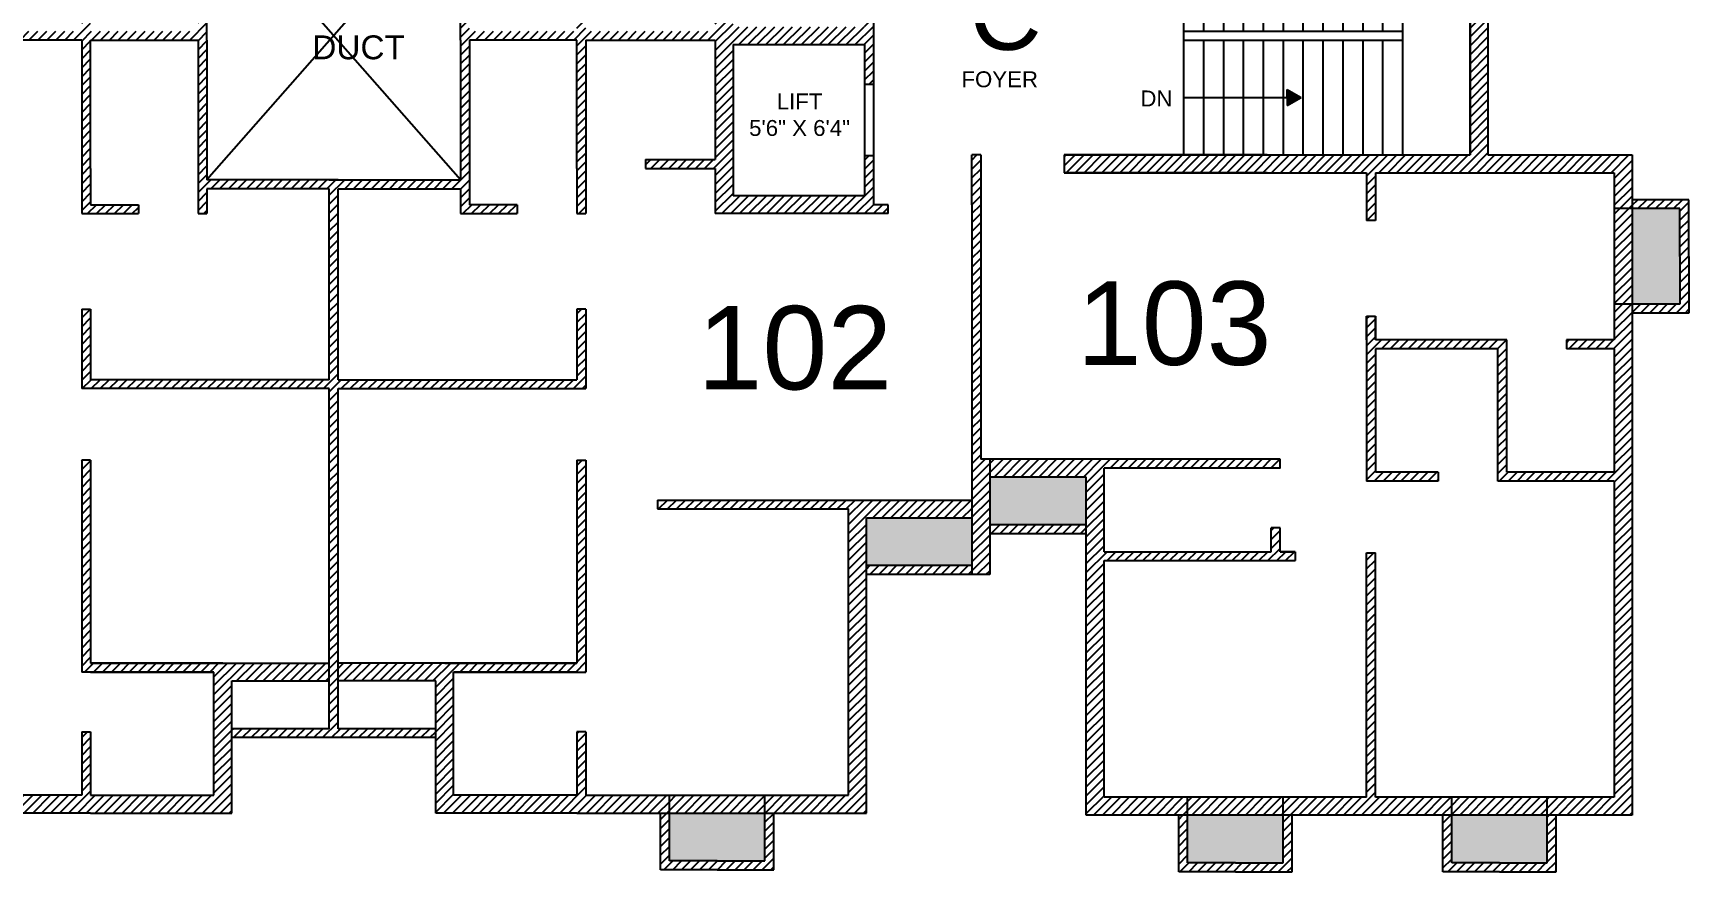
# Model space of a CAD drawing. Header units: inches. Extents: x -13968999 to -13960898, y 3615467 to 3617661.
# Drawn here: x -13966882 to -13966049, y 3616143 to 3616565 of the extents above; entities that cross this region are included whole.
import ezdxf

# ---------------------------------------------------------------- set-up
doc = ezdxf.new("R2010")
doc.units = ezdxf.units.IN
for name, color, linetype in [('STAIRS', 10, 'Continuous'), ('TEXT', 10, 'Continuous'), ('WALL', 141, 'Continuous')]:
    doc.layers.add(name, color=color, linetype=linetype)
doc.styles.get("Standard").update_dxf_attribs({"font": 'arial.ttf'})
pattern_1 = [(45, (-5778.6434, 0), (-2.2450640303, 2.2450640303), [])]

# ---------------------------------------------------------------- blocks, each defined once
blk = doc.blocks.new('stairs')
h = blk.add_hatch(color=3)
h.dxf.hatch_style = 1
h.paths.add_polyline_path([(-13963276.97, 3616069.1), (-13963280.97, 3616069.1), (-13963276.97, 3616062.1), (-13963272.97, 3616069.1)])
h = blk.add_hatch(color=3)
h.dxf.hatch_style = 1
h.paths.add_polyline_path([(-13963214.72, 3616069.1), (-13963218.72, 3616069.1), (-13963214.72, 3616062.1), (-13963210.72, 3616069.1)])
for p, q in [((-13963305.85, 3616121.19), (-13963185.85, 3616121.19)), ((-13963305.85, 3615977.19), (-13963305.85, 3616121.19)), ((-13963248.1, 3616121.19), (-13963248.1, 3616011.19)), ((-13963243.6, 3616121.19), (-13963243.6, 3616011.19)), ((-13963185.85, 3616121.19), (-13963185.85, 3615977.19)), ((-13963305.85, 3616111.19), (-13963248.1, 3616111.19)), ((-13963243.6, 3616111.19), (-13963185.85, 3616111.19)), ((-13963305.85, 3616101.19), (-13963248.1, 3616101.19)), ((-13963243.6, 3616101.19), (-13963185.85, 3616101.19)), ((-13963305.85, 3616091.19), (-13963248.1, 3616091.19)), ((-13963243.6, 3616091.19), (-13963185.85, 3616091.19)), ((-13963305.85, 3616081.19), (-13963248.1, 3616081.19)), ((-13963243.6, 3616081.19), (-13963185.85, 3616081.19)), ((-13963305.85, 3616071.19), (-13963248.1, 3616071.19)), ((-13963243.6, 3616071.19), (-13963185.85, 3616071.19)), ((-13963305.85, 3616061.19), (-13963248.1, 3616061.19)), ((-13963243.6, 3616061.19), (-13963185.85, 3616061.19)), ((-13963305.85, 3616051.19), (-13963248.1, 3616051.19)), ((-13963243.6, 3616051.19), (-13963185.85, 3616051.19)), ((-13963305.85, 3616041.19), (-13963248.1, 3616041.19)), ((-13963243.6, 3616041.19), (-13963185.85, 3616041.19)), ((-13963305.85, 3616031.19), (-13963248.1, 3616031.19)), ((-13963243.6, 3616031.19), (-13963185.85, 3616031.19)), ((-13963305.85, 3616021.19), (-13963248.1, 3616021.19)), ((-13963243.6, 3616021.19), (-13963185.85, 3616021.19)), ((-13963305.85, 3616011.19), (-13963185.85, 3616011.19)), ((-13963185.85, 3615977.19), (-13963305.85, 3615977.19))]:
    blk.add_line(p, q)
at = {"color": 3}
for p, q in [((-13963276.97, 3616121.19), (-13963276.97, 3616069.1)), ((-13963214.72, 3616121.19), (-13963214.72, 3616069.1)), ((-13963276.97, 3616069.1), (-13963280.97, 3616069.1)), ((-13963280.97, 3616069.1), (-13963276.97, 3616062.1)), ((-13963276.97, 3616069.1), (-13963272.97, 3616069.1)), ((-13963272.97, 3616069.1), (-13963276.97, 3616062.1)), ((-13963214.72, 3616069.1), (-13963218.72, 3616069.1)), ((-13963218.72, 3616069.1), (-13963214.72, 3616062.1)), ((-13963214.72, 3616069.1), (-13963210.72, 3616069.1)), ((-13963210.72, 3616069.1), (-13963214.72, 3616062.1))]:
    blk.add_line(p, q, dxfattribs=at)

msp = doc.modelspace()

# ---------------------------------------------------------------- hatches: boundary and pattern name
at = {"true_color": 0xadddf7}
h = msp.add_hatch(dxfattribs=at)
h.set_pattern_fill('ANSI31', color=141)
h.set_pattern_definition(pattern_1)
h.paths.add_polyline_path([(-13966728.12, 3616486.24), (-13966666.62, 3616486.24), (-13966666.62, 3616473.74), (-13966638.12, 3616473.74), (-13966638.12, 3616478.24), (-13966662.12, 3616478.24), (-13966662.12, 3616560.99), (-13966608.12, 3616560.99), (-13966608.12, 3616496.49), (-13966608.12, 3616478.24), (-13966608.12, 3616473.74), (-13966603.62, 3616473.74), (-13966603.62, 3616478.24), (-13966603.62, 3616496.49), (-13966603.62, 3616560.99), (-13966538.62, 3616560.99), (-13966538.62, 3616558.74), (-13966538.62, 3616500.99), (-13966573.62, 3616500.99), (-13966573.62, 3616496.49), (-13966538.62, 3616496.49), (-13966538.62, 3616473.74), (-13966451.62, 3616473.74), (-13966451.62, 3616478.24), (-13966459.12, 3616478.24), (-13966459.12, 3616502.74), (-13966463.62, 3616502.74), (-13966463.62, 3616482.74), (-13966529.62, 3616482.74), (-13966529.62, 3616558.74), (-13966463.62, 3616558.74), (-13966463.62, 3616538.74), (-13966459.12, 3616538.74), (-13966459.12, 3616558.74), (-13966459.12, 3616567.74), (-13966459.12, 3616587.74), (-13966463.62, 3616587.74), (-13966463.62, 3616567.74), (-13966529.62, 3616567.74), (-13966529.62, 3616643.74), (-13966463.62, 3616643.74), (-13966463.62, 3616623.74), (-13966459.12, 3616623.74), (-13966459.12, 3616648.24), (-13966451.62, 3616648.24), (-13966451.62, 3616652.74), (-13966463.62, 3616652.74), (-13966538.62, 3616652.74), (-13966538.62, 3616629.99), (-13966573.62, 3616629.99), (-13966573.62, 3616625.49), (-13966538.62, 3616625.49), (-13966538.62, 3616565.49), (-13966603.62, 3616565.49), (-13966603.62, 3616629.99), (-13966603.62, 3616648.24), (-13966603.62, 3616652.74), (-13966608.12, 3616652.74), (-13966608.12, 3616648.24), (-13966608.12, 3616629.99), (-13966608.12, 3616565.49), (-13966662.12, 3616565.49), (-13966662.12, 3616648.24), (-13966638.12, 3616648.24), (-13966638.12, 3616652.74), (-13966666.62, 3616652.74), (-13966666.62, 3616640.24), (-13966728.12, 3616640.24), (-13966728.12, 3616736.24), (-13966608.12, 3616736.24), (-13966608.12, 3616700.74), (-13966603.62, 3616700.74), (-13966603.62, 3616740.74), (-13966728.12, 3616740.74), (-13966728.12, 3616916.24), (-13966732.62, 3616916.24), (-13966732.62, 3616740.74), (-13966852.62, 3616740.74), (-13966857.12, 3616740.74), (-13966857.12, 3616700.74), (-13966852.62, 3616700.74), (-13966852.62, 3616736.24), (-13966732.62, 3616736.24), (-13966732.62, 3616640.24), (-13966794.12, 3616640.24), (-13966794.12, 3616652.74), (-13966822.62, 3616652.74), (-13966822.62, 3616648.24), (-13966798.62, 3616648.24), (-13966798.62, 3616565.49), (-13966852.62, 3616565.49), (-13966852.62, 3616629.99), (-13966852.62, 3616648.24), (-13966852.62, 3616652.74), (-13966857.12, 3616652.74), (-13966857.12, 3616648.24), (-13966857.12, 3616629.99), (-13966857.12, 3616565.49), (-13966922.12, 3616565.49), (-13966922.12, 3616625.49), (-13966887.12, 3616625.49), (-13966887.12, 3616629.99), (-13966922.12, 3616629.99), (-13966922.12, 3616652.74), (-13967009.12, 3616652.74), (-13967009.12, 3616648.24), (-13967001.62, 3616648.24), (-13967001.62, 3616623.74), (-13966997.12, 3616623.74), (-13966997.12, 3616643.74), (-13966931.12, 3616643.74), (-13966931.12, 3616567.74), (-13966997.12, 3616567.74), (-13966997.12, 3616587.74), (-13967001.62, 3616587.74), (-13967001.62, 3616558.74), (-13967001.62, 3616538.74), (-13966997.12, 3616538.74), (-13966997.12, 3616558.74), (-13966931.12, 3616558.74), (-13966931.12, 3616482.74), (-13966997.12, 3616482.74), (-13966997.12, 3616502.74), (-13967001.62, 3616502.74), (-13967001.62, 3616476.74), (-13967009.12, 3616476.74), (-13967009.12, 3616473.74), (-13966922.12, 3616473.74), (-13966922.12, 3616496.49), (-13966887.12, 3616496.49), (-13966887.12, 3616500.99), (-13966922.12, 3616500.99), (-13966922.12, 3616558.74), (-13966922.12, 3616560.99), (-13966857.12, 3616560.99), (-13966857.12, 3616496.49), (-13966857.12, 3616478.24), (-13966857.12, 3616473.74), (-13966828.62, 3616473.74), (-13966828.62, 3616478.24), (-13966852.62, 3616478.24), (-13966852.62, 3616496.49), (-13966852.62, 3616560.99), (-13966798.62, 3616560.99), (-13966798.62, 3616473.74), (-13966794.12, 3616473.74), (-13966794.12, 3616486.24), (-13966732.62, 3616486.24), (-13966732.62, 3616390.24), (-13966852.62, 3616390.24), (-13966852.62, 3616425.74), (-13966857.12, 3616425.74), (-13966857.12, 3616385.74), (-13966732.62, 3616385.74), (-13966732.62, 3616214.74), (-13966781.62, 3616214.74), (-13966781.62, 3616210.24), (-13966679.12, 3616210.24), (-13966679.12, 3616214.74), (-13966728.12, 3616214.74), (-13966728.12, 3616385.74), (-13966608.12, 3616385.74), (-13966603.62, 3616385.74), (-13966603.62, 3616425.74), (-13966608.12, 3616425.74), (-13966608.12, 3616390.24), (-13966728.12, 3616390.24)])
h.paths.add_polyline_path([(-13966732.62, 3616490.74), (-13966794.12, 3616490.74), (-13966794.12, 3616560.99), (-13966794.12, 3616635.74), (-13966728.12, 3616635.74), (-13966666.62, 3616635.74), (-13966666.62, 3616560.99), (-13966666.62, 3616490.74)], flags=16)
h = msp.add_hatch(dxfattribs=at)
h.set_pattern_fill('ANSI31', color=141)
h.set_pattern_definition(pattern_1)
h.paths.add_polyline_path([(-13966077.62, 3616503.24), (-13966150.12, 3616503.24), (-13966150.12, 3616623.24), (-13966077.62, 3616623.24), (-13966077.62, 3616652.49), (-13966086.62, 3616652.49), (-13966086.62, 3616632.24), (-13966206.62, 3616632.24), (-13966206.62, 3616656.24), (-13966211.12, 3616656.24), (-13966211.12, 3616632.24), (-13966363.12, 3616632.24), (-13966363.12, 3616623.24), (-13966206.62, 3616623.24), (-13966159.12, 3616623.24), (-13966159.12, 3616503.24), (-13966206.62, 3616503.24), (-13966363.12, 3616503.24), (-13966363.12, 3616494.24), (-13966211.12, 3616494.24), (-13966211.12, 3616470.24), (-13966206.62, 3616470.24), (-13966206.62, 3616494.24), (-13966086.62, 3616494.24), (-13966086.62, 3616476.24), (-13966077.62, 3616476.24)])
h = msp.add_hatch(dxfattribs=at)
h.set_pattern_fill('ANSI31', color=141)
h.set_pattern_definition(pattern_1)
h.paths.add_polyline_path([(-13966400.62, 3616350.24), (-13966405.12, 3616350.24), (-13966405.12, 3616478.24), (-13966405.12, 3616503.24), (-13966409.62, 3616503.24), (-13966409.62, 3616478.24), (-13966409.62, 3616292.24), (-13966400.62, 3616292.24)])
h = msp.add_hatch(dxfattribs=at)
h.set_pattern_fill('ANSI31', color=141)
h.set_pattern_definition(pattern_1)
h.paths.add_polyline_path([(-13966049.12, 3616480.74), (-13966077.62, 3616480.74), (-13966077.62, 3616476.24), (-13966053.62, 3616476.24), (-13966053.62, 3616468.24), (-13966053.62, 3616452.24), (-13966053.62, 3616436.24), (-13966053.62, 3616428.24), (-13966077.62, 3616428.24), (-13966077.62, 3616423.74), (-13966049.12, 3616423.74), (-13966049.12, 3616452.24)])
h = msp.add_hatch(dxfattribs=at)
h.set_pattern_fill('ANSI31', color=141)
h.set_pattern_definition(pattern_1)
h.paths.add_polyline_path([(-13966077.62, 3616476.24), (-13966086.62, 3616476.24), (-13966086.62, 3616428.24), (-13966077.62, 3616428.24)])
at = {"true_color": 0x139b48}
h = msp.add_hatch(color=114, dxfattribs=at)
h.dxf.hatch_style = 1
h.paths.add_polyline_path([(-13966053.62, 3616452.24), (-13966053.62, 3616468.24), (-13966053.62, 3616476.24), (-13966077.62, 3616476.24), (-13966077.62, 3616428.24), (-13966053.62, 3616428.24), (-13966053.62, 3616436.24)])
at = {"true_color": 0xadddf7}
h = msp.add_hatch(dxfattribs=at)
h.set_pattern_fill('ANSI31', color=141)
h.set_pattern_definition(pattern_1)
h.paths.add_polyline_path([(-13966077.62, 3616339.24), (-13966077.62, 3616405.74), (-13966077.62, 3616428.24), (-13966086.62, 3616428.24), (-13966086.62, 3616410.24), (-13966110.62, 3616410.24), (-13966110.62, 3616405.74), (-13966086.62, 3616405.74), (-13966086.62, 3616343.74), (-13966140.62, 3616343.74), (-13966140.62, 3616410.24), (-13966206.62, 3616410.24), (-13966206.62, 3616422.24), (-13966211.12, 3616422.24), (-13966211.12, 3616410.24), (-13966211.12, 3616345.74), (-13966211.12, 3616339.24), (-13966175.12, 3616339.24), (-13966175.12, 3616343.74), (-13966206.62, 3616343.74), (-13966206.62, 3616345.74), (-13966206.62, 3616405.74), (-13966145.12, 3616405.74), (-13966145.12, 3616339.24), (-13966086.62, 3616339.24), (-13966086.62, 3616180.24), (-13966120.37, 3616180.24), (-13966120.37, 3616171.24), (-13966077.62, 3616171.24)])
h = msp.add_hatch(dxfattribs=at)
h.set_pattern_fill('ANSI31', color=141)
h.set_pattern_definition(pattern_1)
h.paths.add_polyline_path([(-13966781.62, 3616238.74), (-13966732.62, 3616238.74), (-13966732.62, 3616247.74), (-13966852.62, 3616247.74), (-13966852.62, 3616325.24), (-13966852.62, 3616349.74), (-13966857.12, 3616349.74), (-13966857.12, 3616329.74), (-13966857.12, 3616325.24), (-13966857.12, 3616243.24), (-13966790.62, 3616243.24), (-13966790.62, 3616181.24), (-13966852.62, 3616181.24), (-13966852.62, 3616213.24), (-13966857.12, 3616213.24), (-13966857.12, 3616181.24), (-13966899.12, 3616181.24), (-13966899.12, 3616172.24), (-13966852.62, 3616172.24), (-13966781.62, 3616172.24)])
h = msp.add_hatch(dxfattribs=at)
h.set_pattern_fill('ANSI31', color=141)
h.set_pattern_definition(pattern_1)
h.paths.add_polyline_path([(-13966561.62, 3616181.24), (-13966603.62, 3616181.24), (-13966603.62, 3616213.24), (-13966608.12, 3616213.24), (-13966608.12, 3616181.24), (-13966670.12, 3616181.24), (-13966670.12, 3616243.24), (-13966608.12, 3616243.24), (-13966603.62, 3616243.24), (-13966603.62, 3616349.74), (-13966608.12, 3616349.74), (-13966608.12, 3616325.24), (-13966608.12, 3616247.74), (-13966728.12, 3616247.74), (-13966728.12, 3616238.74), (-13966679.12, 3616238.74), (-13966679.12, 3616172.24), (-13966608.12, 3616172.24), (-13966561.62, 3616172.24)])
h = msp.add_hatch(dxfattribs=at)
h.set_pattern_fill('ANSI31', color=141)
h.set_pattern_definition(pattern_1)
h.paths.add_polyline_path([(-13966343.12, 3616299.24), (-13966247.12, 3616299.24), (-13966247.12, 3616303.74), (-13966254.62, 3616303.74), (-13966254.62, 3616315.74), (-13966259.12, 3616315.74), (-13966259.12, 3616303.74), (-13966343.12, 3616303.74), (-13966343.12, 3616345.74), (-13966254.62, 3616345.74), (-13966254.62, 3616350.24), (-13966400.62, 3616350.24), (-13966400.62, 3616341.24), (-13966352.12, 3616341.24), (-13966352.12, 3616303.74), (-13966352.12, 3616171.24), (-13966301.12, 3616171.24), (-13966301.12, 3616180.24), (-13966343.12, 3616180.24)])
at = {"true_color": 0x139b48}
h = msp.add_hatch(color=114, dxfattribs=at)
h.dxf.hatch_style = 1
h.paths.add_polyline_path([(-13966352.12, 3616341.24), (-13966400.62, 3616341.24), (-13966400.62, 3616317.24), (-13966352.12, 3616317.24)])
at = {"true_color": 0xadddf7}
h = msp.add_hatch(dxfattribs=at)
h.set_pattern_fill('ANSI31', color=141)
h.set_pattern_definition(pattern_1)
h.paths.add_polyline_path([(-13966462.62, 3616320.74), (-13966409.62, 3616320.74), (-13966409.62, 3616329.74), (-13966567.62, 3616329.74), (-13966567.62, 3616325.24), (-13966471.62, 3616325.24), (-13966471.62, 3616181.24), (-13966513.62, 3616181.24), (-13966513.62, 3616172.24), (-13966462.62, 3616172.24)])
at = {"true_color": 0x139b48}
h = msp.add_hatch(color=114, dxfattribs=at)
h.dxf.hatch_style = 1
h.paths.add_polyline_path([(-13966409.62, 3616320.74), (-13966462.62, 3616320.74), (-13966462.62, 3616296.74), (-13966409.62, 3616296.74)])
at = {"true_color": 0xadddf7}
h = msp.add_hatch(dxfattribs=at)
h.set_pattern_fill('ANSI31', color=141)
h.set_pattern_definition(pattern_1)
h.paths.add_polyline_path([(-13966352.12, 3616317.24), (-13966400.62, 3616317.24), (-13966400.62, 3616312.74), (-13966352.12, 3616312.74)])
h = msp.add_hatch(dxfattribs=at)
h.set_pattern_fill('ANSI31', color=141)
h.set_pattern_definition(pattern_1)
h.paths.add_polyline_path([(-13966409.62, 3616296.74), (-13966462.62, 3616296.74), (-13966462.62, 3616292.24), (-13966409.62, 3616292.24)])
h = msp.add_hatch(dxfattribs=at)
h.set_pattern_fill('ANSI31', color=141)
h.set_pattern_definition(pattern_1)
h.paths.add_polyline_path([(-13966168.37, 3616180.24), (-13966206.62, 3616180.24), (-13966206.62, 3616303.24), (-13966211.12, 3616303.24), (-13966211.12, 3616180.24), (-13966253.12, 3616180.24), (-13966253.12, 3616171.24), (-13966211.12, 3616171.24), (-13966168.37, 3616171.24)])
h = msp.add_hatch(dxfattribs=at)
h.set_pattern_fill('ANSI31', color=141)
h.set_pattern_definition(pattern_1)
h.paths.add_polyline_path([(-13966513.62, 3616181.24), (-13966561.62, 3616181.24), (-13966561.62, 3616172.24), (-13966513.62, 3616172.24)])
h = msp.add_hatch(dxfattribs=at)
h.set_pattern_fill('ANSI31', color=141)
h.set_pattern_definition(pattern_1)
h.paths.add_polyline_path([(-13966253.12, 3616180.24), (-13966301.12, 3616180.24), (-13966301.12, 3616171.24), (-13966253.12, 3616171.24)])
h = msp.add_hatch(dxfattribs=at)
h.set_pattern_fill('ANSI31', color=141)
h.set_pattern_definition(pattern_1)
h.paths.add_polyline_path([(-13966120.37, 3616180.24), (-13966168.37, 3616180.24), (-13966168.37, 3616171.24), (-13966120.37, 3616171.24)])
h = msp.add_hatch(dxfattribs=at)
h.set_pattern_fill('ANSI31', color=141)
h.set_pattern_definition(pattern_1)
h.paths.add_polyline_path([(-13966561.62, 3616172.24), (-13966566.12, 3616172.24), (-13966566.12, 3616143.74), (-13966537.62, 3616143.74), (-13966509.12, 3616143.74), (-13966509.12, 3616172.24), (-13966513.62, 3616172.24), (-13966513.62, 3616148.24), (-13966521.62, 3616148.24), (-13966537.62, 3616148.24), (-13966553.62, 3616148.24), (-13966561.62, 3616148.24)])
at = {"true_color": 0x139b48}
h = msp.add_hatch(color=114, dxfattribs=at)
h.dxf.hatch_style = 1
h.paths.add_polyline_path([(-13966513.62, 3616172.24), (-13966561.62, 3616172.24), (-13966561.62, 3616148.24), (-13966553.62, 3616148.24), (-13966537.62, 3616148.24), (-13966521.62, 3616148.24), (-13966513.62, 3616148.24)])
at = {"true_color": 0xadddf7}
h = msp.add_hatch(dxfattribs=at)
h.set_pattern_fill('ANSI31', color=141)
h.set_pattern_definition(pattern_1)
h.paths.add_polyline_path([(-13966301.12, 3616171.24), (-13966305.62, 3616171.24), (-13966305.62, 3616142.74), (-13966277.12, 3616142.74), (-13966248.62, 3616142.74), (-13966248.62, 3616171.24), (-13966253.12, 3616171.24), (-13966253.12, 3616147.24), (-13966261.12, 3616147.24), (-13966277.12, 3616147.24), (-13966293.12, 3616147.24), (-13966301.12, 3616147.24)])
at = {"true_color": 0x139b48}
h = msp.add_hatch(color=114, dxfattribs=at)
h.dxf.hatch_style = 1
h.paths.add_polyline_path([(-13966253.12, 3616171.24), (-13966301.12, 3616171.24), (-13966301.12, 3616147.24), (-13966293.12, 3616147.24), (-13966277.12, 3616147.24), (-13966261.12, 3616147.24), (-13966253.12, 3616147.24)])
at = {"true_color": 0xadddf7}
h = msp.add_hatch(dxfattribs=at)
h.set_pattern_fill('ANSI31', color=141)
h.set_pattern_definition(pattern_1)
h.paths.add_polyline_path([(-13966168.37, 3616171.24), (-13966172.87, 3616171.24), (-13966172.87, 3616142.74), (-13966144.37, 3616142.74), (-13966115.87, 3616142.74), (-13966115.87, 3616171.24), (-13966120.37, 3616171.24), (-13966120.37, 3616147.24), (-13966128.37, 3616147.24), (-13966144.37, 3616147.24), (-13966160.37, 3616147.24), (-13966168.37, 3616147.24)])
at = {"true_color": 0x139b48}
h = msp.add_hatch(color=114, dxfattribs=at)
h.dxf.hatch_style = 1
h.paths.add_polyline_path([(-13966120.37, 3616171.24), (-13966168.37, 3616171.24), (-13966168.37, 3616147.24), (-13966160.37, 3616147.24), (-13966144.37, 3616147.24), (-13966128.37, 3616147.24), (-13966120.37, 3616147.24)])

# ---------------------------------------------------------------- linework, layer by layer
at = {"color": 141, "true_color": 0xadddf7}
for p, q in [((-13966666.62, 3616635.74), (-13966794.12, 3616490.74)), ((-13966666.62, 3616490.74), (-13966794.12, 3616635.74))]:
    msp.add_line(p, q, dxfattribs=at)
at = {"layer": 'WALL', "color": 141, "true_color": 0xadddf7}
for p, q in [((-13966459.12, 3616648.24), (-13966459.12, 3616558.74)), ((-13966794.12, 3616560.99), (-13966794.12, 3616635.74)), ((-13966666.62, 3616560.99), (-13966666.62, 3616635.74)), ((-13966159.12, 3616623.24), (-13966159.12, 3616503.24)), ((-13966150.12, 3616623.24), (-13966150.12, 3616503.24)), ((-13966459.12, 3616567.74), (-13966459.12, 3616558.74)), ((-13966857.12, 3616560.99), (-13966922.12, 3616560.99)), ((-13966857.12, 3616560.99), (-13966857.12, 3616496.49)), ((-13966852.62, 3616496.49), (-13966852.62, 3616560.99)), ((-13966852.62, 3616560.99), (-13966798.62, 3616560.99)), ((-13966798.62, 3616560.99), (-13966798.62, 3616473.74)), ((-13966794.12, 3616560.99), (-13966794.12, 3616490.74)), ((-13966666.62, 3616560.99), (-13966666.62, 3616490.74)), ((-13966608.12, 3616560.99), (-13966662.12, 3616560.99)), ((-13966662.12, 3616560.99), (-13966662.12, 3616478.24)), ((-13966608.12, 3616496.49), (-13966608.12, 3616560.99)), ((-13966603.62, 3616560.99), (-13966538.62, 3616560.99)), ((-13966603.62, 3616560.99), (-13966603.62, 3616496.49)), ((-13966538.62, 3616560.99), (-13966538.62, 3616558.74)), ((-13966538.62, 3616558.74), (-13966538.62, 3616500.99)), ((-13966529.62, 3616558.74), (-13966463.62, 3616558.74)), ((-13966529.62, 3616558.74), (-13966529.62, 3616482.74)), ((-13966463.62, 3616558.74), (-13966463.62, 3616482.74)), ((-13966459.12, 3616558.74), (-13966459.12, 3616478.24)), ((-13966459.12, 3616538.74), (-13966463.62, 3616538.74)), ((-13966857.12, 3616496.49), (-13966857.12, 3616478.24)), ((-13966852.62, 3616496.49), (-13966852.62, 3616478.24)), ((-13966608.12, 3616496.49), (-13966608.12, 3616478.24)), ((-13966603.62, 3616496.49), (-13966603.62, 3616478.24)), ((-13966573.62, 3616500.99), (-13966538.62, 3616500.99)), ((-13966573.62, 3616500.99), (-13966573.62, 3616496.49)), ((-13966573.62, 3616496.49), (-13966538.62, 3616496.49)), ((-13966538.62, 3616496.49), (-13966538.62, 3616473.74)), ((-13966459.12, 3616502.74), (-13966463.62, 3616502.74)), ((-13966405.12, 3616503.24), (-13966409.62, 3616503.24)), ((-13966409.62, 3616478.24), (-13966409.62, 3616503.24)), ((-13966405.12, 3616503.24), (-13966405.12, 3616478.24)), ((-13966261.12, 3616503.24), (-13966363.12, 3616503.24)), ((-13966363.12, 3616503.24), (-13966206.62, 3616503.24)), ((-13966363.12, 3616503.24), (-13966363.12, 3616494.24)), ((-13966206.62, 3616503.24), (-13966159.12, 3616503.24)), ((-13966150.12, 3616503.24), (-13966077.62, 3616503.24)), ((-13966077.62, 3616503.24), (-13966077.62, 3616405.74)), ((-13966728.12, 3616490.74), (-13966794.12, 3616490.74)), ((-13966732.62, 3616490.74), (-13966666.62, 3616490.74)), ((-13966261.12, 3616494.24), (-13966363.12, 3616494.24)), ((-13966363.12, 3616494.24), (-13966211.12, 3616494.24)), ((-13966211.12, 3616494.24), (-13966211.12, 3616470.24)), ((-13966211.12, 3616494.24), (-13966211.12, 3616470.24)), ((-13966206.62, 3616494.24), (-13966206.62, 3616470.24)), ((-13966206.62, 3616494.24), (-13966086.62, 3616494.24)), ((-13966086.62, 3616494.24), (-13966086.62, 3616410.24)), ((-13966794.12, 3616486.24), (-13966794.12, 3616473.74)), ((-13966732.62, 3616486.24), (-13966794.12, 3616486.24)), ((-13966732.62, 3616390.24), (-13966732.62, 3616486.24)), ((-13966732.62, 3616390.24), (-13966732.62, 3616486.24)), ((-13966728.12, 3616390.24), (-13966728.12, 3616486.24)), ((-13966728.12, 3616390.24), (-13966728.12, 3616486.24)), ((-13966728.12, 3616486.24), (-13966666.62, 3616486.24)), ((-13966666.62, 3616486.24), (-13966666.62, 3616473.74)), ((-13966463.62, 3616482.74), (-13966529.62, 3616482.74)), ((-13966049.12, 3616480.74), (-13966077.62, 3616480.74)), ((-13966049.12, 3616452.24), (-13966049.12, 3616480.74)), ((-13966857.12, 3616478.24), (-13966857.12, 3616473.74)), ((-13966857.12, 3616473.74), (-13966828.62, 3616473.74)), ((-13966852.62, 3616478.24), (-13966828.62, 3616478.24)), ((-13966828.62, 3616478.24), (-13966828.62, 3616473.74)), ((-13966798.62, 3616473.74), (-13966794.12, 3616473.74)), ((-13966666.62, 3616473.74), (-13966638.12, 3616473.74)), ((-13966638.12, 3616478.24), (-13966662.12, 3616478.24)), ((-13966638.12, 3616478.24), (-13966638.12, 3616473.74)), ((-13966608.12, 3616478.24), (-13966608.12, 3616473.74)), ((-13966608.12, 3616473.74), (-13966603.62, 3616473.74)), ((-13966603.62, 3616478.24), (-13966603.62, 3616473.74)), ((-13966459.12, 3616473.74), (-13966538.62, 3616473.74)), ((-13966451.62, 3616473.74), (-13966538.62, 3616473.74)), ((-13966451.62, 3616478.24), (-13966459.12, 3616478.24)), ((-13966451.62, 3616473.74), (-13966451.62, 3616478.24)), ((-13966409.62, 3616478.24), (-13966409.62, 3616292.24)), ((-13966405.12, 3616478.24), (-13966405.12, 3616350.24)), ((-13966206.62, 3616470.24), (-13966211.12, 3616470.24)), ((-13966053.62, 3616476.24), (-13966086.62, 3616476.24)), ((-13966053.62, 3616468.24), (-13966053.62, 3616476.24)), ((-13966053.62, 3616452.24), (-13966053.62, 3616468.24)), ((-13966053.62, 3616452.24), (-13966053.62, 3616436.24)), ((-13966049.12, 3616452.24), (-13966049.12, 3616423.74)), ((-13966053.62, 3616436.24), (-13966053.62, 3616428.24)), ((-13966857.12, 3616425.74), (-13966857.12, 3616385.74)), ((-13966857.12, 3616425.74), (-13966852.62, 3616425.74)), ((-13966852.62, 3616425.74), (-13966852.62, 3616390.24)), ((-13966608.12, 3616425.74), (-13966608.12, 3616390.24)), ((-13966603.62, 3616425.74), (-13966608.12, 3616425.74)), ((-13966603.62, 3616425.74), (-13966603.62, 3616385.74)), ((-13966211.12, 3616422.24), (-13966211.12, 3616345.74)), ((-13966211.12, 3616422.24), (-13966211.12, 3616345.74)), ((-13966211.12, 3616410.24), (-13966211.12, 3616422.24)), ((-13966211.12, 3616422.24), (-13966206.62, 3616422.24)), ((-13966206.62, 3616422.24), (-13966206.62, 3616410.24)), ((-13966206.62, 3616410.24), (-13966206.62, 3616422.24)), ((-13966053.62, 3616428.24), (-13966086.62, 3616428.24)), ((-13966049.12, 3616423.74), (-13966077.62, 3616423.74)), ((-13966140.62, 3616410.24), (-13966206.62, 3616410.24)), ((-13966206.62, 3616405.74), (-13966206.62, 3616343.74)), ((-13966145.12, 3616405.74), (-13966206.62, 3616405.74)), ((-13966145.12, 3616339.24), (-13966145.12, 3616405.74)), ((-13966140.62, 3616343.74), (-13966140.62, 3616410.24)), ((-13966086.62, 3616410.24), (-13966110.62, 3616410.24)), ((-13966110.62, 3616410.24), (-13966110.62, 3616405.74)), ((-13966086.62, 3616405.74), (-13966110.62, 3616405.74)), ((-13966086.62, 3616405.74), (-13966086.62, 3616343.74)), ((-13966077.62, 3616405.74), (-13966077.62, 3616339.24)), ((-13966732.62, 3616390.24), (-13966852.62, 3616390.24)), ((-13966728.12, 3616390.24), (-13966608.12, 3616390.24)), ((-13966732.62, 3616385.74), (-13966857.12, 3616385.74)), ((-13966732.62, 3616214.74), (-13966732.62, 3616385.74)), ((-13966732.62, 3616214.74), (-13966732.62, 3616385.74)), ((-13966728.12, 3616214.74), (-13966728.12, 3616385.74)), ((-13966728.12, 3616214.74), (-13966728.12, 3616385.74)), ((-13966728.12, 3616385.74), (-13966608.12, 3616385.74)), ((-13966608.12, 3616385.74), (-13966603.62, 3616385.74)), ((-13966857.12, 3616349.74), (-13966857.12, 3616329.74)), ((-13966852.62, 3616349.74), (-13966857.12, 3616349.74)), ((-13966852.62, 3616349.74), (-13966852.62, 3616325.24)), ((-13966608.12, 3616349.74), (-13966608.12, 3616325.24)), ((-13966608.12, 3616349.74), (-13966603.62, 3616349.74)), ((-13966603.62, 3616349.74), (-13966603.62, 3616329.74)), ((-13966603.62, 3616349.74), (-13966603.62, 3616243.24)), ((-13966254.62, 3616350.24), (-13966405.12, 3616350.24)), ((-13966400.62, 3616350.24), (-13966400.62, 3616292.24)), ((-13966254.62, 3616345.74), (-13966343.12, 3616345.74)), ((-13966343.12, 3616303.74), (-13966343.12, 3616345.74)), ((-13966254.62, 3616345.74), (-13966254.62, 3616350.24)), ((-13966211.12, 3616345.74), (-13966211.12, 3616339.24)), ((-13966206.62, 3616345.74), (-13966206.62, 3616343.74)), ((-13966352.12, 3616341.24), (-13966400.62, 3616341.24)), ((-13966352.12, 3616303.74), (-13966352.12, 3616341.24)), ((-13966175.12, 3616339.24), (-13966211.12, 3616339.24)), ((-13966175.12, 3616343.74), (-13966206.62, 3616343.74)), ((-13966175.12, 3616343.74), (-13966175.12, 3616339.24)), ((-13966086.62, 3616339.24), (-13966145.12, 3616339.24)), ((-13966086.62, 3616343.74), (-13966140.62, 3616343.74)), ((-13966086.62, 3616339.24), (-13966086.62, 3616180.24)), ((-13966077.62, 3616339.24), (-13966077.62, 3616171.24)), ((-13966857.12, 3616329.74), (-13966857.12, 3616325.24)), ((-13966567.62, 3616329.74), (-13966409.62, 3616329.74)), ((-13966567.62, 3616329.74), (-13966567.62, 3616325.24)), ((-13966857.12, 3616325.24), (-13966857.12, 3616243.24)), ((-13966852.62, 3616325.24), (-13966852.62, 3616247.74)), ((-13966608.12, 3616325.24), (-13966608.12, 3616247.74)), ((-13966567.62, 3616325.24), (-13966471.62, 3616325.24)), ((-13966471.62, 3616181.24), (-13966471.62, 3616325.24)), ((-13966462.62, 3616320.74), (-13966409.62, 3616320.74)), ((-13966462.62, 3616172.24), (-13966462.62, 3616320.74)), ((-13966352.12, 3616317.24), (-13966400.62, 3616317.24)), ((-13966352.12, 3616312.74), (-13966400.62, 3616312.74)), ((-13966259.12, 3616303.74), (-13966259.12, 3616315.74)), ((-13966254.62, 3616315.74), (-13966259.12, 3616315.74)), ((-13966254.62, 3616303.74), (-13966254.62, 3616315.74)), ((-13966352.12, 3616171.24), (-13966352.12, 3616303.74)), ((-13966343.12, 3616303.74), (-13966259.12, 3616303.74)), ((-13966254.62, 3616303.74), (-13966247.12, 3616303.74)), ((-13966247.12, 3616303.74), (-13966254.62, 3616303.74)), ((-13966247.12, 3616303.74), (-13966247.12, 3616299.24)), ((-13966409.62, 3616296.74), (-13966462.62, 3616296.74)), ((-13966343.12, 3616180.24), (-13966343.12, 3616299.24)), ((-13966343.12, 3616299.24), (-13966247.12, 3616299.24)), ((-13966211.12, 3616180.24), (-13966211.12, 3616303.24)), ((-13966211.12, 3616303.24), (-13966206.62, 3616303.24)), ((-13966206.62, 3616180.24), (-13966206.62, 3616303.24)), ((-13966400.62, 3616292.24), (-13966462.62, 3616292.24)), ((-13966786.12, 3616247.74), (-13966852.62, 3616247.74)), ((-13966852.62, 3616247.74), (-13966732.62, 3616247.74)), ((-13966608.12, 3616247.74), (-13966728.12, 3616247.74)), ((-13966674.62, 3616247.74), (-13966608.12, 3616247.74)), ((-13966790.62, 3616243.24), (-13966857.12, 3616243.24)), ((-13966852.62, 3616243.24), (-13966790.62, 3616243.24)), ((-13966790.62, 3616181.24), (-13966790.62, 3616243.24)), ((-13966781.62, 3616172.24), (-13966781.62, 3616238.74)), ((-13966781.62, 3616238.74), (-13966732.62, 3616238.74)), ((-13966679.12, 3616238.74), (-13966728.12, 3616238.74)), ((-13966679.12, 3616172.24), (-13966679.12, 3616238.74)), ((-13966670.12, 3616181.24), (-13966670.12, 3616243.24)), ((-13966670.12, 3616243.24), (-13966603.62, 3616243.24)), ((-13966608.12, 3616243.24), (-13966670.12, 3616243.24)), ((-13966857.12, 3616213.24), (-13966857.12, 3616181.24)), ((-13966857.12, 3616213.24), (-13966852.62, 3616213.24)), ((-13966852.62, 3616213.24), (-13966852.62, 3616181.24)), ((-13966732.62, 3616214.74), (-13966781.62, 3616214.74)), ((-13966679.12, 3616214.74), (-13966728.12, 3616214.74)), ((-13966608.12, 3616213.24), (-13966608.12, 3616181.24)), ((-13966603.62, 3616213.24), (-13966608.12, 3616213.24)), ((-13966603.62, 3616213.24), (-13966603.62, 3616181.24)), ((-13966679.12, 3616210.24), (-13966781.62, 3616210.24)), ((-13966857.12, 3616181.24), (-13966989.12, 3616181.24)), ((-13966852.62, 3616181.24), (-13966790.62, 3616181.24)), ((-13966608.12, 3616181.24), (-13966670.12, 3616181.24)), ((-13966603.62, 3616181.24), (-13966471.62, 3616181.24)), ((-13966561.62, 3616148.24), (-13966561.62, 3616181.24)), ((-13966513.62, 3616148.24), (-13966513.62, 3616181.24)), ((-13966211.12, 3616180.24), (-13966343.12, 3616180.24)), ((-13966301.12, 3616147.24), (-13966301.12, 3616180.24)), ((-13966253.12, 3616147.24), (-13966253.12, 3616180.24)), ((-13966086.62, 3616180.24), (-13966206.62, 3616180.24)), ((-13966168.37, 3616147.24), (-13966168.37, 3616180.24)), ((-13966120.37, 3616147.24), (-13966120.37, 3616180.24)), ((-13966852.62, 3616172.24), (-13966998.12, 3616172.24)), ((-13966852.62, 3616172.24), (-13966781.62, 3616172.24)), ((-13966608.12, 3616172.24), (-13966679.12, 3616172.24)), ((-13966608.12, 3616172.24), (-13966462.62, 3616172.24)), ((-13966566.12, 3616143.74), (-13966566.12, 3616172.24)), ((-13966509.12, 3616143.74), (-13966509.12, 3616172.24)), ((-13966211.12, 3616171.24), (-13966352.12, 3616171.24)), ((-13966305.62, 3616142.74), (-13966305.62, 3616171.24)), ((-13966248.62, 3616142.74), (-13966248.62, 3616171.24)), ((-13966077.62, 3616171.24), (-13966211.12, 3616171.24)), ((-13966172.87, 3616142.74), (-13966172.87, 3616171.24)), ((-13966115.87, 3616142.74), (-13966115.87, 3616171.24)), ((-13966553.62, 3616148.24), (-13966561.62, 3616148.24)), ((-13966537.62, 3616148.24), (-13966553.62, 3616148.24)), ((-13966537.62, 3616148.24), (-13966521.62, 3616148.24)), ((-13966521.62, 3616148.24), (-13966513.62, 3616148.24)), ((-13966293.12, 3616147.24), (-13966301.12, 3616147.24)), ((-13966277.12, 3616147.24), (-13966293.12, 3616147.24)), ((-13966277.12, 3616147.24), (-13966261.12, 3616147.24)), ((-13966261.12, 3616147.24), (-13966253.12, 3616147.24)), ((-13966160.37, 3616147.24), (-13966168.37, 3616147.24)), ((-13966144.37, 3616147.24), (-13966160.37, 3616147.24)), ((-13966144.37, 3616147.24), (-13966128.37, 3616147.24)), ((-13966128.37, 3616147.24), (-13966120.37, 3616147.24)), ((-13966537.62, 3616143.74), (-13966566.12, 3616143.74)), ((-13966537.62, 3616143.74), (-13966509.12, 3616143.74)), ((-13966277.12, 3616142.74), (-13966305.62, 3616142.74)), ((-13966277.12, 3616142.74), (-13966248.62, 3616142.74)), ((-13966144.37, 3616142.74), (-13966172.87, 3616142.74)), ((-13966144.37, 3616142.74), (-13966115.87, 3616142.74))]:
    msp.add_line(p, q, dxfattribs=at)

# ---------------------------------------------------------------- block references
at = {"layer": 'STAIRS', "color": 242, "true_color": 0xcd2027, "xscale": -1, "rotation": 90}
msp.add_blockref('stairs', (-10350181.93, -10346682.61), dxfattribs=at)

# ---------------------------------------------------------------- texts
at = {"layer": 'TEXT', "color": 240, "true_color": 0xed1f24, "attachment_point": 1}
for s, width, insert, char_height in [('C', 11.9293, (-13966410.82, 3616592.11), 36), ('DUCT', 32.1361, (-13966741.17, 3616563.37), 12), ('\\pxqc;LIFT\\P5\'6" X 6\'4"', 56.0053, (-13966524.21, 3616534.15), 8), ('DN', 19.8335, (-13966324.88, 3616535.66), 8), ('103', 72.0396, (-13966356.82, 3616439.66), 42), ('102', 72.0396, (-13966547.5, 3616427.33), 42)]:
    msp.add_mtext_dynamic_manual_height_columns(s, width=width, gutter_width=12.5, heights=[0], dxfattribs=dict(at, insert=insert, char_height=char_height))
at = {"layer": 'TEXT', "color": 141, "true_color": 0xadddf7, "insert": (-13966414.84, 3616545.3), "char_height": 8, "attachment_point": 1}
msp.add_mtext_dynamic_manual_height_columns('FOYER', width=43.8069, gutter_width=12.5, heights=[0], dxfattribs=at)

doc.saveas('drawing.dxf')
